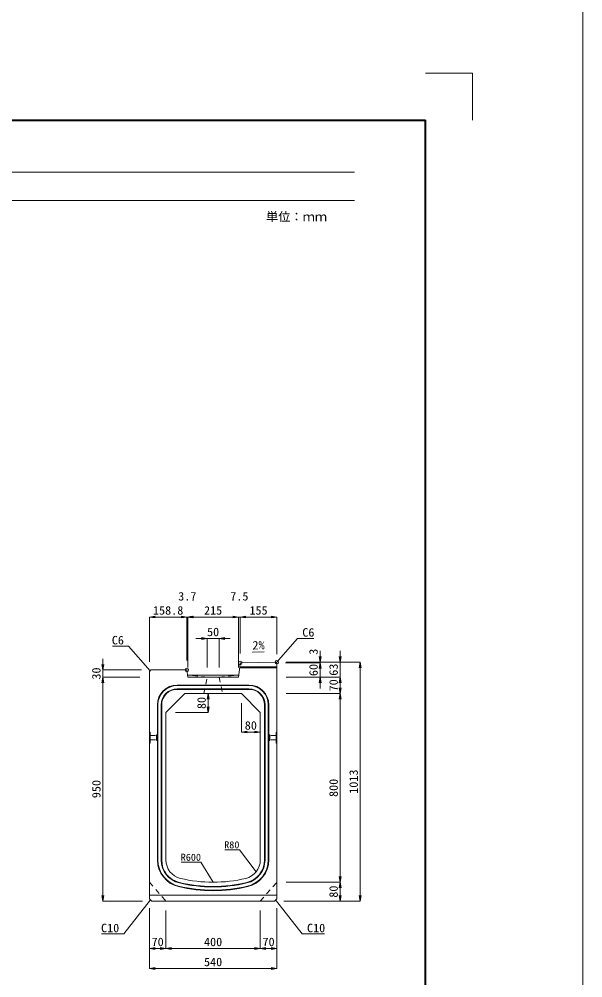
# Model space of a CAD drawing. Units: millimetres at full size. Extents: x -1267 to 18002, y -8037 to 14483.
# Drawn here: x 15612 to 18002, y 2103 to 6168 of the extents above; entities that cross this region are included whole.
import ezdxf
from ezdxf.enums import TextEntityAlignment as Align

# ---------------------------------------------------------------- set-up
doc = ezdxf.new("R2010")
doc.units = ezdxf.units.MM
doc.header["$LTSCALE"] = 30
doc.header["$PDMODE"] = 32
doc.header["$PDSIZE"] = 15
doc.linetypes.add('USER1', pattern=[1.35, 0.75, -0.6])
for name, color, linetype, lineweight in [('0_2', 5, 'Continuous', 13), ('Defpoints_3', 1, 'Continuous', 13), ('インサート', 3, 'USER1', 9), ('図枠', 7, 'Continuous', 5), ('寸法線', 7, 'Continuous', 13), ('引出線', 4, 'Continuous', 13), ('排水孔', 30, 'USER1', 9), ('本体', 2, 'Continuous', 13), ('目地', 132, 'Continuous', 5), ('補助線', 8, 'Continuous', 13)]:
    doc.layers.add(name, color=color, linetype=linetype, lineweight=lineweight)
doc.styles.add('ＭＳ ゴシック', font='')
doc.styles.add('ＭＳ 明朝', font='')
doc.styles.get('ＭＳ ゴシック').set_extended_font_data('MS Gothic')
doc.styles.get('ＭＳ 明朝').set_extended_font_data('MS Mincho')

# ---------------------------------------------------------------- blocks, each defined once
blk = doc.blocks.new('open_arrow')
at = {"color": 0, "linetype": 'Continuous', "lineweight": -2}
blk.add_lwpolyline([(7.5, 1.25), (0, 0), (7.5, -1.25)], dxfattribs=at)

msp = doc.modelspace()

# ---------------------------------------------------------------- linework, layer by layer
at = {"layer": '0_2'}
msp.add_line((18001.66, 14483.45), (18001.66, -8037.05), dxfattribs=at)
at = {"layer": 'Defpoints_3'}
for p in [(17334.44, 5940), (17534.44, 5740)]:
    msp.add_line(p, (17534.44, 5940), dxfattribs=at)
at = {"layer": 'インサート'}
for p, q in [((16197.64, 3133.66), (16194.64, 3133.66)), ((16194.64, 3133.66), (16194.64, 3108.66)), ((16197.64, 3108.66), (16197.64, 3133.66)), ((16671.24, 3133.66), (16674.24, 3133.66)), ((16671.24, 3108.66), (16671.24, 3133.66)), ((16674.24, 3133.66), (16674.24, 3108.66)), ((16167.64, 3129.66), (16194.64, 3129.66)), ((16167.64, 3129.66), (16167.64, 3112.66)), ((16167.64, 3112.66), (16194.64, 3112.66)), ((16194.64, 3108.66), (16197.64, 3108.66)), ((16674.24, 3108.66), (16671.24, 3108.66)), ((16701.24, 3129.66), (16674.24, 3129.66)), ((16701.24, 3112.66), (16674.24, 3112.66)), ((16701.24, 3129.66), (16701.24, 3112.66))]:
    msp.add_line(p, q, dxfattribs=at)
at = {"layer": '図枠', "lineweight": 40}
for p in [(9534.44, 5740), (17334.44, 200)]:
    msp.add_line(p, (17334.44, 5740), dxfattribs=at)
at = {"layer": '図枠', "lineweight": 13}
for p, q in [((9834.44, 5520), (17034.44, 5520)), ((9834.44, 5400), (17034.44, 5400))]:
    msp.add_line(p, q, dxfattribs=at)
at = {"layer": '寸法線'}
for p, q in [((16164.44, 3632.9), (16371.19, 3632.9)), ((16164.44, 3442.16), (16164.44, 3632.9)), ((16275.19, 3632.9), (16374.94, 3632.9)), ((16323.19, 3448.16), (16323.19, 3632.9)), ((16323.19, 3448.16), (16323.19, 3632.9)), ((16326.94, 3418.16), (16326.94, 3632.9)), ((16326.94, 3632.9), (16541.94, 3632.9)), ((16326.94, 3418.16), (16326.94, 3632.9)), ((16493.94, 3632.9), (16597.44, 3632.9)), ((16541.94, 3418.16), (16541.94, 3632.9)), ((16541.94, 3418.16), (16541.94, 3632.9)), ((16549.44, 3478.16), (16549.44, 3632.9)), ((16549.44, 3632.9), (16704.44, 3632.9)), ((16549.44, 3478.16), (16549.44, 3632.9)), ((16704.44, 3475.16), (16704.44, 3632.9)), ((16361.44, 3541.72), (16507.44, 3541.72)), ((16409.44, 3418.16), (16409.44, 3541.72)), ((16459.44, 3418.16), (16459.44, 3541.72)), ((15967.31, 3330.16), (15967.31, 3456.16)), ((16887.95, 3390.16), (16887.95, 3489.16)), ((16972.95, 3330.16), (16972.95, 3489.16)), ((16741.38, 3438.16), (16887.95, 3438.16)), ((16741.38, 3438.16), (16887.95, 3438.16)), ((16744.44, 3441.16), (16972.95, 3441.16)), ((16744.44, 3441.16), (17057.95, 3441.16)), ((16744.44, 3441.16), (16887.95, 3441.16)), ((16887.95, 3330.16), (16887.95, 3438.16)), ((17057.95, 2428.16), (17057.95, 3441.16)), ((16130.44, 3408.16), (15967.31, 3408.16)), ((15967.31, 2428.16), (15967.31, 3378.16)), ((16124.44, 3378.16), (15967.31, 3378.16)), ((16124.44, 3378.16), (15967.31, 3378.16)), ((16744.44, 3378.16), (16972.95, 3378.16)), ((16744.44, 3378.16), (16972.95, 3378.16)), ((16744.44, 3378.16), (16887.95, 3378.16)), ((16972.95, 3308.16), (16972.95, 3378.16)), ((16413.29, 3228.16), (16413.29, 3308.16)), ((16744.44, 3308.16), (16972.95, 3308.16)), ((16744.44, 3308.16), (16972.95, 3308.16)), ((16972.95, 2508.16), (16972.95, 3308.16)), ((16554.44, 3268.16), (16554.44, 3145.08)), ((16274.44, 3228.16), (16413.29, 3228.16)), ((16554.44, 3145.08), (16634.44, 3145.08)), ((16744.44, 2508.16), (16972.95, 2508.16)), ((16744.44, 2508.16), (16972.95, 2508.16)), ((16972.95, 2428.16), (16972.95, 2508.16)), ((16134.44, 2428.16), (15967.31, 2428.16)), ((16734.44, 2428.16), (17057.95, 2428.16)), ((16734.44, 2428.16), (16972.95, 2428.16)), ((16164.44, 2398.16), (16164.44, 2227.01)), ((16164.44, 2398.16), (16164.44, 2142.01)), ((16234.44, 2388.16), (16234.44, 2227.01)), ((16234.44, 2388.16), (16234.44, 2227.01)), ((16634.44, 2388.16), (16634.44, 2227.01)), ((16634.44, 2388.16), (16634.44, 2227.01)), ((16704.44, 2398.16), (16704.44, 2227.01)), ((16704.44, 2398.16), (16704.44, 2142.01)), ((16164.44, 2227.01), (16234.44, 2227.01)), ((16234.44, 2227.01), (16634.44, 2227.01)), ((16634.44, 2227.01), (16704.44, 2227.01)), ((16164.44, 2142.01), (16704.44, 2142.01))]:
    msp.add_line(p, q, dxfattribs=at)
at = {"layer": '引出線'}
for points in [[(16701.44, 3438.11), (16792.47, 3542.42), (16860.81, 3542.42)], [(16167.44, 3405.16), (16076.41, 3509.48), (16008.06, 3509.48)], [(16601.85, 3484.11), (16650.56, 3485.08), (16601.82, 3484.1)], [(16617.2, 2552.59), (16545.94, 2645.69), (16483.71, 2645.69)], [(16434.44, 2508.16), (16383.07, 2592.91), (16298.9, 2592.91)], [(16169.44, 2433.16), (16056.46, 2288.73), (15961.79, 2288.73)], [(16699.44, 2433.16), (16812.42, 2288.73), (16907.09, 2288.73)]]:
    msp.add_lwpolyline(points, dxfattribs=at)
at = {"layer": '排水孔'}
for p, q in [((16409.44, 3378.16), (16325.94, 3386.16)), ((16394.44, 3308.16), (16409.44, 3378.16)), ((16459.44, 3378.16), (16542.94, 3386.16)), ((16459.44, 3378.16), (16474.44, 3308.16))]:
    msp.add_line(p, q, dxfattribs=at)
at = {"layer": '本体', "lineweight": 20}
for p, q in [((16548.79, 3433.01), (16541.94, 3378.16)), ((16323.19, 3408.16), (16326.94, 3378.16))]:
    msp.add_line(p, q, dxfattribs=at)
at = {"layer": '本体'}
for p, q in [((16698.44, 3441.05), (16554.63, 3438.26)), ((16698.44, 3441.05), (16704.44, 3435.16)), ((16704.44, 2438.16), (16704.44, 3435.16)), ((16164.44, 3402.16), (16170.44, 3408.16)), ((16164.44, 2438.16), (16164.44, 3402.16)), ((16170.44, 3408.16), (16323.19, 3408.16)), ((16326.94, 3378.16), (16541.94, 3378.16)), ((16234.44, 3228.16), (16314.44, 3308.16)), ((16314.44, 3308.16), (16554.44, 3308.16)), ((16554.44, 3308.16), (16634.44, 3228.16)), ((16234.44, 2602.2), (16234.44, 3228.16)), ((16634.44, 3228.16), (16634.44, 2602.2)), ((16174.44, 2428.16), (16164.44, 2438.16)), ((16174.44, 2428.16), (16694.44, 2428.16)), ((16694.44, 2428.16), (16704.44, 2438.16))]:
    msp.add_line(p, q, dxfattribs=at)
at = {"layer": '本体', "lineweight": 9}
for p, q in [((16325.94, 3386.16), (16542.94, 3386.16)), ((16164.44, 3145.66), (16167.64, 3143.66)), ((16167.64, 3143.66), (16167.64, 3098.66)), ((16704.44, 3145.66), (16701.24, 3143.66)), ((16701.24, 3143.66), (16701.24, 3098.66)), ((16167.64, 3098.66), (16164.44, 3096.66)), ((16701.24, 3098.66), (16704.44, 3096.66)), ((16164.44, 2453.16), (16704.44, 2453.16))]:
    msp.add_line(p, q, dxfattribs=at)
at = {"layer": '本体', "linetype": 'USER1', "lineweight": 9}
for p, q in [((16164.44, 2508.16), (16234.44, 2428.16)), ((16634.44, 2428.16), (16704.44, 2508.16))]:
    msp.add_line(p, q, dxfattribs=at)
at = {"layer": '本体'}
for centre, radius, start, end in [((16554.75, 3432.27), 6, 91.10881, 172.87498), ((16314.44, 2602.2), 80, 180, 256.65764), ((16554.44, 2602.2), 80, 283.34236, 0), ((16434.44, 3108.16), 600, 256.65764, 283.34236)]:
    msp.add_arc(centre, radius, start, end, dxfattribs=at)
at = {"layer": '目地'}
for p, q in [((16704.44, 3417.16), (16546.81, 3417.16)), ((16704.44, 3421.16), (16547.31, 3421.16)), ((16586.44, 3344.16), (16282.44, 3344.16)), ((16586.44, 3342.16), (16282.44, 3342.16)), ((16586.44, 3328.16), (16282.44, 3328.16)), ((16586.44, 3326.16), (16282.44, 3326.16)), ((16198.44, 3260.16), (16198.44, 2602.2)), ((16200.44, 3260.16), (16200.44, 2602.2)), ((16214.44, 3260.16), (16214.44, 2602.2)), ((16216.44, 3260.16), (16216.44, 2602.2)), ((16652.44, 2602.2), (16652.44, 3260.16)), ((16654.44, 2602.2), (16654.44, 3260.16)), ((16668.44, 2602.2), (16668.44, 3260.16)), ((16670.44, 2602.2), (16670.44, 3260.16))]:
    msp.add_line(p, q, dxfattribs=at)
for centre, radius, start, end in [((16282.44, 3260.16), 84, 90, 180), ((16282.44, 3260.16), 82, 90, 180), ((16586.44, 3260.16), 84, 0, 90), ((16586.44, 3260.16), 82, 0, 90), ((16282.44, 3260.16), 68, 90, 180), ((16282.44, 3260.16), 66, 90, 180), ((16586.44, 3260.16), 68, 0, 90), ((16586.44, 3260.16), 66, 0, 90), ((16314.44, 2602.2), 116, 180, 256.65764), ((16314.44, 2602.2), 114, 180, 256.65764), ((16314.44, 2602.2), 100, 180, 256.65764), ((16314.44, 2602.2), 98, 180, 256.65764), ((16554.44, 2602.2), 98, 283.34236, 0), ((16554.44, 2602.2), 100, 283.34236, 0), ((16554.44, 2602.2), 114, 283.34236, 0), ((16554.44, 2602.2), 116, 283.34236, 0), ((16434.44, 3108.16), 636, 256.65764, 283.34236), ((16434.44, 3108.16), 634, 256.65764, 283.34236), ((16434.44, 3108.16), 620, 256.65764, 283.34236), ((16434.44, 3108.16), 618, 256.65764, 283.34236)]:
    msp.add_arc(centre, radius, start, end, dxfattribs=at)
at = {"layer": '補助線'}
for p in [(16323.19, 3408.16), (16549.44, 3438.16), (16704.44, 3441.16)]:
    msp.add_point(p, dxfattribs=at)

# ---------------------------------------------------------------- block references
at = {"layer": '寸法線', "xscale": 3.2, "yscale": 3.2}
for p in [(16164.44, 3632.9), (16323.19, 3632.9), (16326.94, 3632.9), (16326.94, 3632.9), (16549.44, 3632.9), (16549.44, 3632.9), (16459.44, 3541.72), (16554.44, 3145.08), (16164.44, 2227.01), (16234.44, 2227.01), (16634.44, 2227.01), (16164.44, 2142.01)]:
    msp.add_blockref('open_arrow', p, dxfattribs=at)
for p, rotation in [((16323.19, 3632.9), 180), ((16541.94, 3632.9), 180), ((16541.94, 3632.9), 180), ((16704.44, 3632.9), 180), ((16409.44, 3541.72), 180), ((16887.95, 3441.16), 90), ((16972.95, 3441.16), 90), ((15967.31, 3408.16), 90), ((16887.95, 3438.16), 270), ((16887.95, 3438.16), 270), ((17057.95, 3441.16), 270), ((15967.31, 3378.16), 270), ((15967.31, 3378.16), 270), ((16887.95, 3378.16), 270), ((16972.95, 3378.16), 270), ((16972.95, 3378.16), 270), ((16413.29, 3308.16), 270), ((16972.95, 3308.16), 90), ((16972.95, 3308.16), 270), ((16413.29, 3228.16), 90), ((16634.44, 3145.08), 180), ((16972.95, 2508.16), 90), ((16972.95, 2508.16), 270), ((15967.31, 2428.16), 90), ((16972.95, 2428.16), 90), ((17057.95, 2428.16), 90), ((16234.44, 2227.01), 180), ((16634.44, 2227.01), 180), ((16704.44, 2227.01), 180), ((16704.44, 2142.01), 180)]:
    msp.add_blockref('open_arrow', p, dxfattribs=dict(at, rotation=rotation))
at = {"layer": '引出線'}
for p, xscale, yscale, rotation in [((16601.85, 3484.11), 0.16, 0.16, 1.1), ((16701.44, 3438.11), 0.16, 0.16, 48.9), ((16167.44, 3405.16), 0.16, 0.16, 131.1), ((16617.2, 2552.59), 0.133, 0.133, 127.4), ((16434.44, 2508.16), 0.133, 0.133, 121.2), ((16169.44, 2433.16), 0.16, 0.16, 232), ((16699.44, 2433.16), 0.16, 0.16, 308)]:
    msp.add_blockref('open_arrow', p, dxfattribs=dict(at, xscale=xscale, yscale=yscale, rotation=rotation))

# ---------------------------------------------------------------- texts
at = {"layer": '図枠', "style": 'ＭＳ ゴシック'}
msp.add_text('単位：ｍｍ', height=37.98, dxfattribs=at).set_placement((16788.17, 5330.67), align=Align.MIDDLE_CENTER)
at = {"layer": '寸法線', "style": 'ＭＳ 明朝', "width": 1.05}
for s, p in [('3.7', (16325.06, 3720.9)), ('7.5', (16545.69, 3720.9)), ('158.8', (16243.81, 3660.9)), ('215', (16434.44, 3660.9)), ('155', (16626.94, 3660.9)), ('50', (16434.44, 3569.72)), ('80', (16594.44, 3173.08)), ('70', (16199.44, 2255.01)), ('400', (16434.44, 2255.01)), ('70', (16669.44, 2255.01)), ('540', (16434.44, 2170.01))]:
    msp.add_text(s, height=36.03, dxfattribs=at).set_placement(p, align=Align.MIDDLE_CENTER)
for s, p in [('3', (16859.95, 3485.73)), ('30', (15939.31, 3393.16)), ('60', (16859.95, 3408.16)), ('63', (16944.95, 3409.66)), ('70', (16944.95, 3343.16)), ('80', (16385.29, 3268.16)), ('1013', (17029.95, 2934.66)), ('950', (15939.31, 2903.16)), ('800', (16944.95, 2908.16)), ('80', (16944.95, 2468.16))]:
    msp.add_text(s, height=36.03, rotation=90, dxfattribs=at).set_placement(p, align=Align.MIDDLE_CENTER)
at = {"layer": '引出線', "style": 'ＭＳ 明朝', "width": 1.05}
for s, p in [('C6', (16812.47, 3585.62)), ('C10', (16832.42, 2331.93))]:
    msp.add_text(s, height=36.03, dxfattribs=at).set_placement(p, align=Align.TOP_LEFT)
for s, height, p in [('C6', 36.03, (16056.41, 3552.68)), ('R80', 30.02, (16545.94, 2681.69)), ('R600', 30.02, (16383.07, 2628.91)), ('C10', 36.03, (16036.46, 2331.93))]:
    msp.add_text(s, height=height, dxfattribs=at).set_placement(p, align=Align.TOP_RIGHT)
msp.add_text('2%', height=36.03, rotation=1.146, dxfattribs=at).set_placement((16600.88, 3531), align=Align.TOP_LEFT)

doc.saveas('drawing.dxf')
